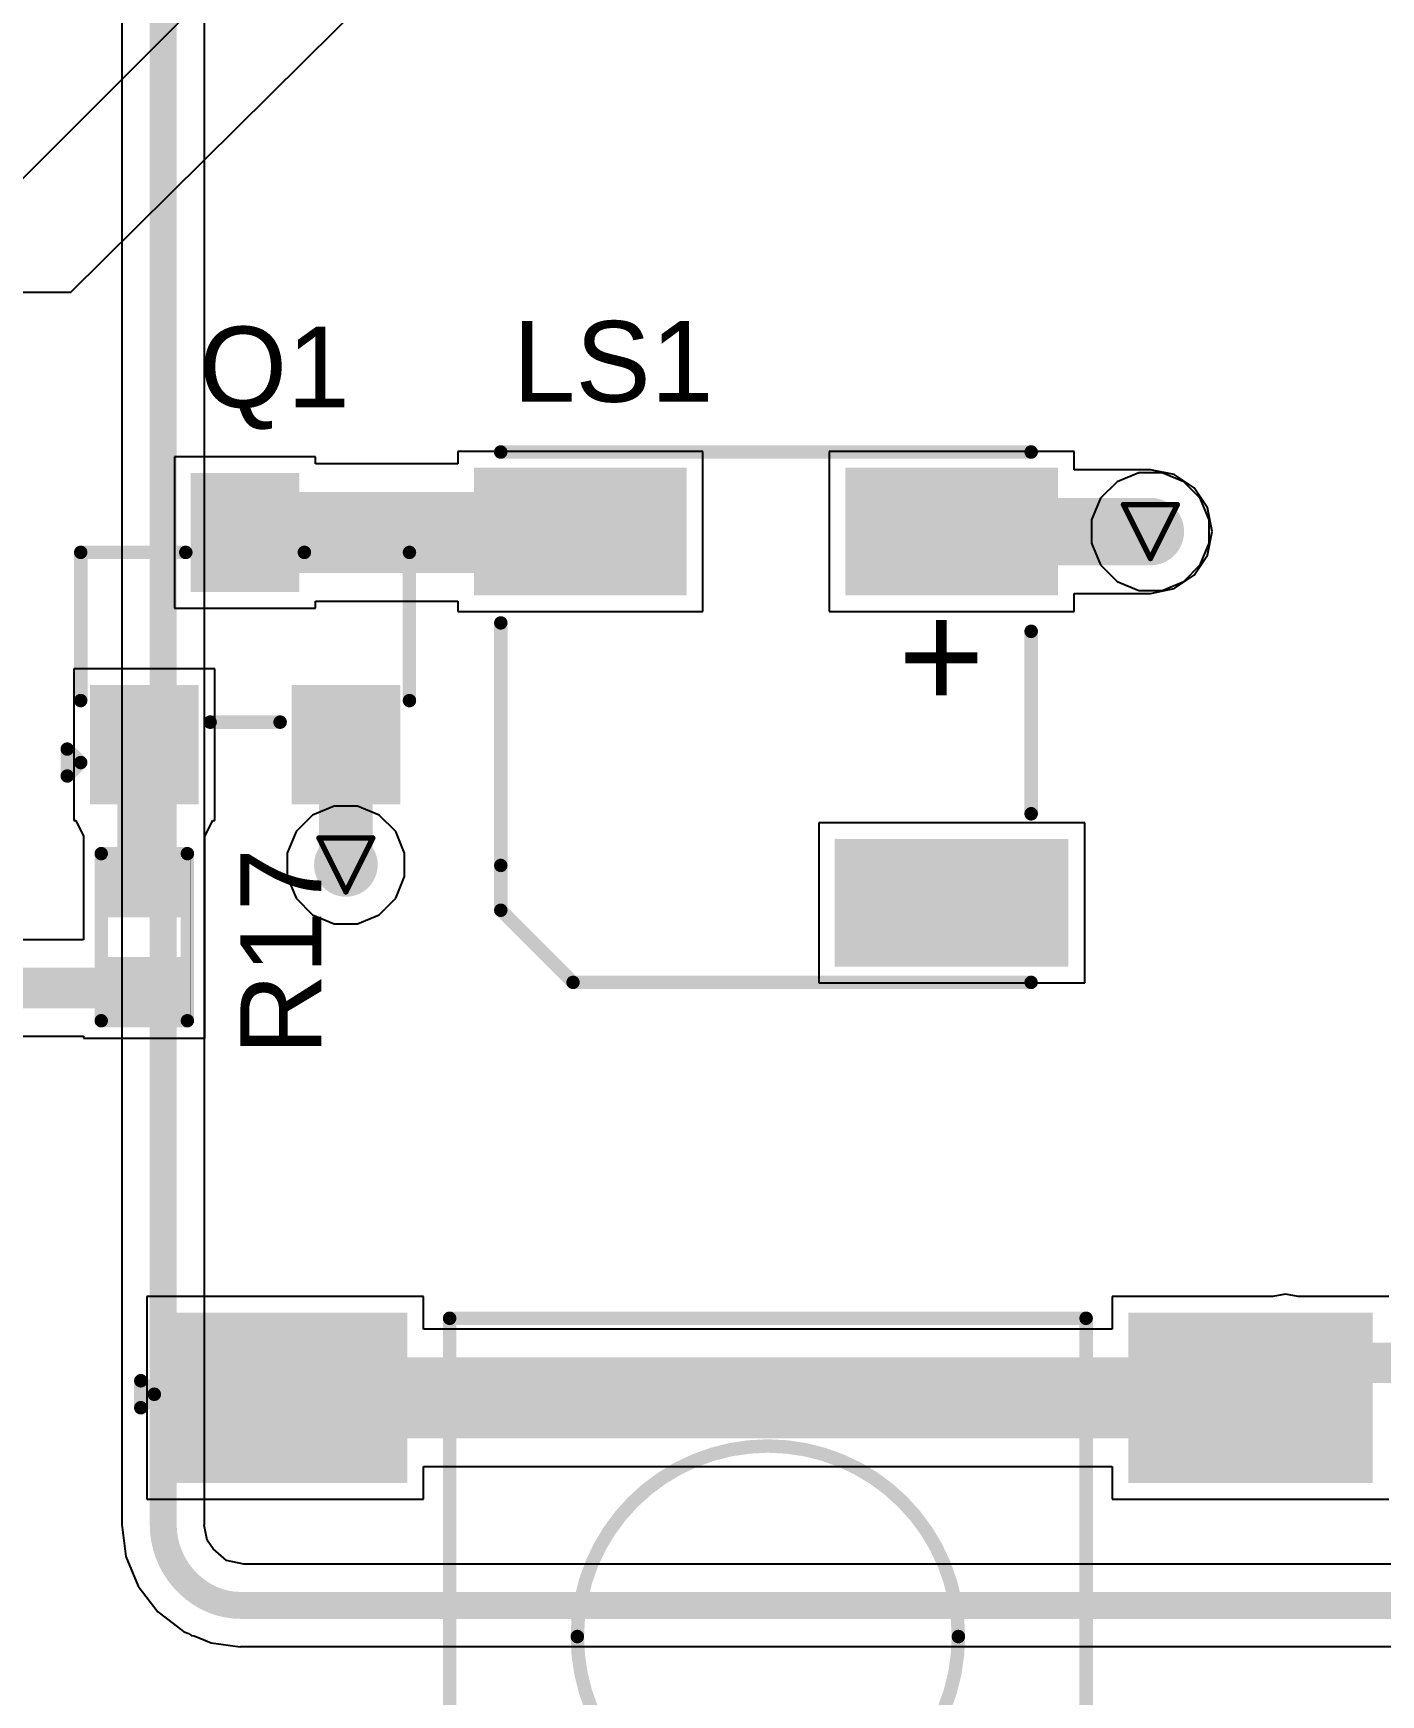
# Model space of a CAD drawing. Header units: inches. Extents: x 0 to 5359, y 0 to 5098.
# Drawn here: x 88.27 to 100.98, y 13.05 to 28.71 of the extents above; entities that cross this region are included whole.
import ezdxf

# ---------------------------------------------------------------- set-up
doc = ezdxf.new("R2010")
doc.units = ezdxf.units.IN
for name, color, linetype in [('Bottom Layer', 5, 'Continuous'), ('Drill Drawing', 1, 'Continuous'), ('Layer 1', 16, 'Continuous'), ('Layer 2', 76, 'Continuous'), ('Top Layer', 1, 'Continuous'), ('Top Overlay', 2, 'Continuous'), ('Top Paste', 8, 'Continuous'), ('Top Solder', 216, 'Continuous'), ('Via Holes', 16, 'Continuous')]:
    doc.layers.add(name, color=color, linetype=linetype)
doc.styles.add('Arial', font='', dxfattribs={"height": 0.2})
doc.styles.get('Arial').set_extended_font_data('Arial')

# ---------------------------------------------------------------- blocks, each defined once
blk = doc.blocks.new('FSM6JSMATR_12')
at = {"layer": 'Top Layer'}
for points in [[(-3.5, 1.55), (-5.6, 1.55), (-5.6, 2.95), (-3.5, 2.95)], [(5.6, 1.55), (3.5, 1.55), (3.5, 2.95), (5.6, 2.95)], [(-3.5, -2.95), (-5.6, -2.95), (-5.6, -1.55), (-3.5, -1.55)], [(5.6, -2.95), (3.5, -2.95), (3.5, -1.55), (5.6, -1.55)]]:
    blk.add_hatch(color=1, dxfattribs=at).paths.add_polyline_path(points)
at = {"layer": 'Top Paste'}
for points in [[(-3.5, 1.55), (-5.6, 1.55), (-5.6, 2.95), (-3.5, 2.95)], [(5.6, 1.55), (3.5, 1.55), (3.5, 2.95), (5.6, 2.95)], [(-3.5, -2.95), (-5.6, -2.95), (-5.6, -1.55), (-3.5, -1.55)], [(5.6, -2.95), (3.5, -2.95), (3.5, -1.55), (5.6, -1.55)]]:
    blk.add_hatch(color=8, dxfattribs=at).paths.add_polyline_path(points)
at = {"layer": 'Top Solder'}
for points in [[(-3.398, 1.448), (-5.702, 1.448), (-5.702, 3.052), (-3.398, 3.052)], [(5.702, 1.448), (3.398, 1.448), (3.398, 3.052), (5.702, 3.052)], [(-3.398, -3.052), (-5.702, -3.052), (-5.702, -1.448), (-3.398, -1.448)], [(5.702, -3.052), (3.398, -3.052), (3.398, -1.448), (5.702, -1.448)]]:
    blk.add_hatch(color=216, dxfattribs=at).paths.add_polyline_path(points)
at = {"layer": 'Top Overlay'}
for points in [[(-3, 3, 0.127, 0.127, 0), (3, 3, 0.127, 0.127, 0)], [(-3, -3, 0.127, 0.127, 0), (-3, 3, 0.127, 0.127, 0)], [(3, -3, 0.127, 0.127, 0), (3, 3, 0.127, 0.127, 0)], [(-5.911, 2.411, 0.127, 0.127, 0), (-5.784, 2.284, 0.127, 0.127, 0)], [(-5.911, 2.157, 0.127, 0.127, 0), (-5.911, 2.411, 0.127, 0.127, 0)], [(-5.911, 2.157, 0.127, 0.127, 0), (-5.784, 2.284, 0.127, 0.127, 0)], [(-3, -3, 0.127, 0.127, 0), (3, -3, 0.127, 0.127, 0)]]:
    blk.add_lwpolyline(points, format="xyseb", dxfattribs=at)
for points in [[(-3.032, 3, 0.0635, 0.0635, 1), (-2.968, 3, 0.0635, 0.0635, 1)], [(-3.032, 3, 0.0635, 0.0635, 1), (-2.968, 3, 0.0635, 0.0635, 1)], [(2.968, 3, 0.0635, 0.0635, 1), (3.032, 3, 0.0635, 0.0635, 1)], [(2.968, 3, 0.0635, 0.0635, 1), (3.032, 3, 0.0635, 0.0635, 1)], [(-5.943, 2.411, 0.0635, 0.0635, 1), (-5.879, 2.411, 0.0635, 0.0635, 1)], [(-5.943, 2.411, 0.0635, 0.0635, 1), (-5.879, 2.411, 0.0635, 0.0635, 1)], [(-5.943, 2.157, 0.0635, 0.0635, 1), (-5.879, 2.157, 0.0635, 0.0635, 1)], [(-5.943, 2.157, 0.0635, 0.0635, 1), (-5.879, 2.157, 0.0635, 0.0635, 1)], [(-5.816, 2.284, 0.0635, 0.0635, 1), (-5.752, 2.284, 0.0635, 0.0635, 1)], [(-5.816, 2.284, 0.0635, 0.0635, 1), (-5.752, 2.284, 0.0635, 0.0635, 1)], [(1.796, 0, 0.127, 0.127, 1), (-1.796, 0, 0.127, 0.127, 1)], [(-1.828, 0, 0.0635, 0.0635, 1), (-1.764, 0, 0.0635, 0.0635, 1)], [(1.764, 0, 0.0635, 0.0635, 1), (1.828, 0, 0.0635, 0.0635, 1)], [(-3.032, -3, 0.0635, 0.0635, 1), (-2.968, -3, 0.0635, 0.0635, 1)], [(-3.032, -3, 0.0635, 0.0635, 1), (-2.968, -3, 0.0635, 0.0635, 1)], [(2.968, -3, 0.0635, 0.0635, 1), (3.032, -3, 0.0635, 0.0635, 1)], [(2.968, -3, 0.0635, 0.0635, 1), (3.032, -3, 0.0635, 0.0635, 1)]]:
    blk.add_lwpolyline(points, format="xyseb", close=True, dxfattribs=at)
blk = doc.blocks.new('R___0402_158')
at = {"layer": 'Top Layer'}
for points in [[(-0.699, -0.318), (-0.699, 0.318), (-0.241, 0.318), (-0.241, -0.318)], [(0.241, -0.318), (0.241, 0.318), (0.699, 0.318), (0.699, -0.318)]]:
    blk.add_hatch(color=1, dxfattribs=at).paths.add_polyline_path(points)
at = {"layer": 'Top Paste'}
for points in [[(-0.699, -0.318), (-0.699, 0.318), (-0.241, 0.318), (-0.241, -0.318)], [(0.241, -0.318), (0.241, 0.318), (0.699, 0.318), (0.699, -0.318)]]:
    blk.add_hatch(color=8, dxfattribs=at).paths.add_polyline_path(points)
at = {"layer": 'Top Solder'}
for points in [[(-0.754, -0.373), (-0.754, 0.373), (-0.186, 0.373), (-0.186, -0.373)], [(0.186, -0.373), (0.186, 0.373), (0.754, 0.373), (0.754, -0.373)]]:
    blk.add_hatch(color=216, dxfattribs=at).paths.add_polyline_path(points)
at = {"layer": 'Top Overlay'}
for points in [[(-0.787, 0.406, 0.127, 0.127, 0), (0.787, 0.406, 0.127, 0.127, 0)], [(-0.787, 0.406, 0.127, 0.127, 0), (-0.787, -0.406, 0.127, 0.127, 0)], [(0.787, 0.406, 0.127, 0.127, 0), (0.787, -0.406, 0.127, 0.127, 0)], [(-0.787, -0.406, 0.127, 0.127, 0), (0.787, -0.406, 0.127, 0.127, 0)], [(-0.813, -0.432, 0.00323, 0.00323, 0), (0.813, -0.432, 0.00323, 0.00323, 0)]]:
    blk.add_lwpolyline(points, format="xyseb", dxfattribs=at)
for points in [[(-0.819, 0.406, 0.0635, 0.0635, 1), (-0.756, 0.406, 0.0635, 0.0635, 1)], [(-0.819, 0.406, 0.0635, 0.0635, 1), (-0.756, 0.406, 0.0635, 0.0635, 1)], [(0.756, 0.406, 0.0635, 0.0635, 1), (0.819, 0.406, 0.0635, 0.0635, 1)], [(0.756, 0.406, 0.0635, 0.0635, 1), (0.819, 0.406, 0.0635, 0.0635, 1)], [(-0.819, -0.406, 0.0635, 0.0635, 1), (-0.756, -0.406, 0.0635, 0.0635, 1)], [(-0.819, -0.406, 0.0635, 0.0635, 1), (-0.756, -0.406, 0.0635, 0.0635, 1)], [(-0.814, -0.432, 0.00161, 0.00161, 1), (-0.812, -0.432, 0.00161, 0.00161, 1)], [(0.756, -0.406, 0.0635, 0.0635, 1), (0.819, -0.406, 0.0635, 0.0635, 1)], [(0.756, -0.406, 0.0635, 0.0635, 1), (0.819, -0.406, 0.0635, 0.0635, 1)], [(0.812, -0.432, 0.00161, 0.00161, 1), (0.814, -0.432, 0.00161, 0.00161, 1)]]:
    blk.add_lwpolyline(points, format="xyseb", close=True, dxfattribs=at)
blk = doc.blocks.new('SOT_23_180')
at = {"layer": 'Top Layer'}
for points in [[(-0.41, 1.46), (0.41, 1.46), (0.41, 0.54), (-0.41, 0.54)], [(-1.36, -0.54), (-0.54, -0.54), (-0.54, -1.46), (-1.36, -1.46)], [(0.54, -0.54), (1.36, -0.54), (1.36, -1.46), (0.54, -1.46)]]:
    blk.add_hatch(color=1, dxfattribs=at).paths.add_polyline_path(points)
at = {"layer": 'Top Paste'}
for points in [[(-0.41, 1.46), (0.41, 1.46), (0.41, 0.54), (-0.41, 0.54)], [(-1.36, -0.54), (-0.54, -0.54), (-0.54, -1.46), (-1.36, -1.46)], [(0.54, -0.54), (1.36, -0.54), (1.36, -1.46), (0.54, -1.46)]]:
    blk.add_hatch(color=8, dxfattribs=at).paths.add_polyline_path(points)
at = {"layer": 'Top Solder'}
for points in [[(-0.512, 1.562), (0.512, 1.562), (0.512, 0.438), (-0.512, 0.438)], [(-1.462, -0.438), (-0.438, -0.438), (-0.438, -1.562), (-1.462, -1.562)], [(0.438, -0.438), (1.462, -0.438), (1.462, -1.562), (0.438, -1.562)]]:
    blk.add_hatch(color=216, dxfattribs=at).paths.add_polyline_path(points)
at = {"layer": 'Top Overlay'}
for points in [[(-1.549, -0.584, 0.127, 0.127, 0), (-1.549, 0.813, 0.127, 0.127, 0)], [(-1.549, 0.813, 0.127, 0.127, 0), (-0.559, 0.813, 0.127, 0.127, 0)], [(0.559, 0.813, 0.127, 0.127, 0), (1.549, 0.813, 0.127, 0.127, 0)], [(1.549, -0.584, 0.127, 0.127, 0), (1.549, 0.813, 0.127, 0.127, 0)], [(-0.33, -0.787, 0.127, 0.127, 0), (0.33, -0.787, 0.127, 0.127, 0)], [(-1.676, -1.041, 0.127, 0.127, 0), (-1.549, -1.168, 0.127, 0.127, 0)], [(-1.676, -1.295, 0.127, 0.127, 0), (-1.676, -1.041, 0.127, 0.127, 0)], [(-1.676, -1.295, 0.127, 0.127, 0), (-1.549, -1.168, 0.127, 0.127, 0)]]:
    blk.add_lwpolyline(points, format="xyseb", dxfattribs=at)
for points in [[(-1.581, 0.813, 0.0635, 0.0635, 1), (-1.518, 0.813, 0.0635, 0.0635, 1)], [(-1.581, 0.813, 0.0635, 0.0635, 1), (-1.518, 0.813, 0.0635, 0.0635, 1)], [(-0.591, 0.813, 0.0635, 0.0635, 1), (-0.527, 0.813, 0.0635, 0.0635, 1)], [(0.527, 0.813, 0.0635, 0.0635, 1), (0.591, 0.813, 0.0635, 0.0635, 1)], [(1.518, 0.813, 0.0635, 0.0635, 1), (1.581, 0.813, 0.0635, 0.0635, 1)], [(1.518, 0.813, 0.0635, 0.0635, 1), (1.581, 0.813, 0.0635, 0.0635, 1)], [(-1.581, -0.584, 0.0635, 0.0635, 1), (-1.518, -0.584, 0.0635, 0.0635, 1)], [(1.518, -0.584, 0.0635, 0.0635, 1), (1.581, -0.584, 0.0635, 0.0635, 1)], [(-0.362, -0.787, 0.0635, 0.0635, 1), (-0.298, -0.787, 0.0635, 0.0635, 1)], [(0.298, -0.787, 0.0635, 0.0635, 1), (0.362, -0.787, 0.0635, 0.0635, 1)], [(-1.708, -1.041, 0.0635, 0.0635, 1), (-1.645, -1.041, 0.0635, 0.0635, 1)], [(-1.708, -1.041, 0.0635, 0.0635, 1), (-1.645, -1.041, 0.0635, 0.0635, 1)], [(-1.708, -1.295, 0.0635, 0.0635, 1), (-1.645, -1.295, 0.0635, 0.0635, 1)], [(-1.708, -1.295, 0.0635, 0.0635, 1), (-1.645, -1.295, 0.0635, 0.0635, 1)], [(-1.581, -1.168, 0.0635, 0.0635, 1), (-1.518, -1.168, 0.0635, 0.0635, 1)], [(-1.581, -1.168, 0.0635, 0.0635, 1), (-1.518, -1.168, 0.0635, 0.0635, 1)]]:
    blk.add_lwpolyline(points, format="xyseb", close=True, dxfattribs=at)
blk = doc.blocks.new('FUET_5025_181')
at = {"layer": 'Top Layer'}
for points in [[(-2.75, 2.25), (-0.75, 2.25), (-0.75, 1.25), (-2.75, 1.25)], [(-2.65, -1.25), (-0.85, -1.25), (-0.85, -2.25), (-2.65, -2.25)], [(0.85, -1.25), (2.65, -1.25), (2.65, -2.25), (0.85, -2.25)]]:
    blk.add_hatch(color=1, dxfattribs=at).paths.add_polyline_path(points)
at = {"layer": 'Top Paste'}
for points in [[(-2.75, 2.25), (-0.75, 2.25), (-0.75, 1.25), (-2.75, 1.25)], [(-2.65, -1.25), (-0.85, -1.25), (-0.85, -2.25), (-2.65, -2.25)], [(0.85, -1.25), (2.65, -1.25), (2.65, -2.25), (0.85, -2.25)]]:
    blk.add_hatch(color=8, dxfattribs=at).paths.add_polyline_path(points)
at = {"layer": 'Top Solder'}
for points in [[(-2.852, 2.352), (-0.648, 2.352), (-0.648, 1.148), (-2.852, 1.148)], [(-2.752, -1.148), (-0.748, -1.148), (-0.748, -2.352), (-2.752, -2.352)], [(0.748, -1.148), (2.752, -1.148), (2.752, -2.352), (0.748, -2.352)]]:
    blk.add_hatch(color=216, dxfattribs=at).paths.add_polyline_path(points)
at = {"layer": 'Top Overlay'}
for points in [[(1.819, 2.499, 0.127, 0.127, 0), (-2.499, 2.499, 0.127, 0.127, 0)], [(2.499, 1.819, 0.127, 0.127, 0), (1.819, 2.499, 0.127, 0.127, 0)], [(2.499, 1.819, 0.127, 0.127, 0), (2.499, 1.397, 0.127, 0.127, 0)], [(2.499, 1.397, 0.127, 0.127, 0), (2.499, -0.889, 0.127, 0.127, 0)], [(-2.5, 0.91, 0.127, 0.127, 0), (-2.5, -0.81, 0.127, 0.127, 0)], [(2.5, -2.5, 0.127, 0.127, 0), (-2.5, -2.5, 0.127, 0.127, 0)]]:
    blk.add_lwpolyline(points, format="xyseb", dxfattribs=at)
for points in [[(-2.531, 2.499, 0.0635, 0.0635, 1), (-2.468, 2.499, 0.0635, 0.0635, 1)], [(1.787, 2.499, 0.0635, 0.0635, 1), (1.85, 2.499, 0.0635, 0.0635, 1)], [(1.787, 2.499, 0.0635, 0.0635, 1), (1.85, 2.499, 0.0635, 0.0635, 1)], [(2.468, 1.819, 0.0635, 0.0635, 1), (2.531, 1.819, 0.0635, 0.0635, 1)], [(2.468, 1.819, 0.0635, 0.0635, 1), (2.531, 1.819, 0.0635, 0.0635, 1)], [(2.468, 1.397, 0.0635, 0.0635, 1), (2.531, 1.397, 0.0635, 0.0635, 1)], [(2.468, 1.397, 0.0635, 0.0635, 1), (2.531, 1.397, 0.0635, 0.0635, 1)], [(-2.532, 0.91, 0.0635, 0.0635, 1), (-2.468, 0.91, 0.0635, 0.0635, 1)], [(-2.532, -0.81, 0.0635, 0.0635, 1), (-2.468, -0.81, 0.0635, 0.0635, 1)], [(2.468, -0.889, 0.0635, 0.0635, 1), (2.531, -0.889, 0.0635, 0.0635, 1)], [(-2.532, -2.5, 0.0635, 0.0635, 1), (-2.468, -2.5, 0.0635, 0.0635, 1)], [(2.468, -2.5, 0.0635, 0.0635, 1), (2.532, -2.5, 0.0635, 0.0635, 1)]]:
    blk.add_lwpolyline(points, format="xyseb", close=True, dxfattribs=at)
at = {"layer": 'Top Overlay', "style": 'Arial'}
blk.add_text('+', height=1, dxfattribs=at).set_placement((-2.06, -1.044))

msp = doc.modelspace()

# ---------------------------------------------------------------- hatches: boundary and pattern name
at = {"layer": 'Bottom Layer'}
h = msp.add_hatch(color=5, dxfattribs=at)
edge = h.paths.add_edge_path()
edge.add_arc((98.806, 24.015), 0.3, 0, 360)
h = msp.add_hatch(color=5, dxfattribs=at)
edge = h.paths.add_edge_path()
edge.add_arc((91.222, 20.873), 0.3, 0, 360)
at = {"layer": 'Layer 1'}
h = msp.add_hatch(color=16, dxfattribs=at)
edge = h.paths.add_edge_path()
edge.add_arc((98.806, 24.015), 0.3, 0, 360)
h = msp.add_hatch(color=16, dxfattribs=at)
edge = h.paths.add_edge_path()
edge.add_arc((91.222, 20.873), 0.3, 0, 360)
at = {"layer": 'Layer 2'}
h = msp.add_hatch(color=76, dxfattribs=at)
edge = h.paths.add_edge_path()
edge.add_arc((98.806, 24.015), 0.3, 0, 360)
h = msp.add_hatch(color=76, dxfattribs=at)
edge = h.paths.add_edge_path()
edge.add_arc((91.222, 20.873), 0.3, 0, 360)
at = {"layer": 'Top Layer'}
h = msp.add_hatch(color=1, dxfattribs=at)
edge = h.paths.add_edge_path()
edge.add_arc((98.806, 24.015), 0.3, 0, 360)
h = msp.add_hatch(color=1, dxfattribs=at)
edge = h.paths.add_edge_path()
edge.add_arc((91.222, 20.873), 0.3, 0, 360)
at = {"layer": 'Via Holes'}
h = msp.add_hatch(color=7, dxfattribs=at)
edge = h.paths.add_edge_path()
edge.add_arc((98.806, 24.015), 0.15, 0, 360)
h = msp.add_hatch(color=7, dxfattribs=at)
edge = h.paths.add_edge_path()
edge.add_arc((91.222, 20.873), 0.15, 0, 360)

# ---------------------------------------------------------------- linework, layer by layer
at = {"layer": 'Bottom Layer'}
for p, q in [((89.888, 16.77), (89.888, 65.569)), ((89.111, 45.888), (89.111, 16.77)), ((98.492, 24.485), (98.336, 24.329)), ((98.696, 24.569), (98.492, 24.485)), ((98.916, 24.569), (98.696, 24.569)), ((99.12, 24.485), (98.916, 24.569)), ((99.276, 24.329), (99.12, 24.485)), ((98.336, 24.329), (98.252, 24.125)), ((99.36, 24.125), (99.276, 24.329)), ((98.252, 24.125), (98.252, 23.905)), ((99.36, 23.905), (99.36, 24.125)), ((98.252, 23.905), (98.336, 23.701)), ((99.276, 23.701), (99.36, 23.905)), ((98.336, 23.701), (98.492, 23.545)), ((99.12, 23.545), (99.276, 23.701)), ((98.492, 23.545), (98.696, 23.461)), ((98.916, 23.461), (99.12, 23.545)), ((98.696, 23.461), (98.916, 23.461)), ((89.111, 16.77), (89.111, 14.656)), ((89.888, 14.656), (89.888, 16.77)), ((89.111, 14.656), (89.109, 14.656)), ((89.109, 14.656), (89.149, 14.354)), ((89.111, 14.656), (89.111, 14.656)), ((89.887, 14.65), (89.888, 14.656)), ((89.916, 14.508), (89.887, 14.65)), ((89.97, 14.426), (89.916, 14.508)), ((90.097, 14.318), (89.97, 14.426)), ((89.149, 14.354), (89.265, 14.074)), ((90.26, 14.282), (90.097, 14.318)), ((101.751, 14.282), (90.26, 14.282)), ((89.265, 14.074), (89.45, 13.833)), ((89.45, 13.833), (89.594, 13.722)), ((89.594, 13.722), (89.691, 13.648)), ((89.691, 13.648), (89.738, 13.628)), ((89.738, 13.628), (89.767, 13.611)), ((89.767, 13.611), (89.792, 13.606)), ((89.792, 13.606), (89.952, 13.54)), ((89.952, 13.54), (90.227, 13.504)), ((90.227, 13.504), (90.228, 13.505)), ((90.228, 13.505), (90.229, 13.505)), ((90.229, 13.505), (101.751, 13.505))]:
    msp.add_line(p, q, dxfattribs=at)
for points in [[(89.5, 65.964, 0.254, 0.254, 0), (89.5, 16.77, 0.254, 0.254, 0)], [(89.5, 14.656, 0.254, 0.254, 0), (89.5, 16.77, 0.254, 0.254, 0)], [(89.916, 13.97, 0.254, 0.254, -0.279676), (89.5, 14.656, 0.254, 0.254, 0)], [(90.227, 13.894, 0.254, 0.254, -0.120572), (89.916, 13.97, 0.254, 0.254, 0)], [(90.227, 13.894, 0.254, 0.254, 0), (90.229, 13.894, 0.254, 0.254, 0)], [(90.229, 13.894, 0.254, 0.254, 0), (102.146, 13.894, 0.254, 0.254, 0)]]:
    msp.add_lwpolyline(points, format="xyseb", dxfattribs=at)
for points in [[(89.436, 16.77, 0.127, 0.127, 1), (89.563, 16.77, 0.127, 0.127, 1)], [(89.436, 16.77, 0.127, 0.127, 1), (89.563, 16.77, 0.127, 0.127, 1)], [(89.436, 14.656, 0.127, 0.127, 1), (89.563, 14.656, 0.127, 0.127, 1)], [(89.436, 14.656, 0.127, 0.127, 1), (89.563, 14.656, 0.127, 0.127, 1)], [(89.852, 13.97, 0.127, 0.127, 1), (89.979, 13.97, 0.127, 0.127, 1)], [(89.852, 13.97, 0.127, 0.127, 1), (89.979, 13.97, 0.127, 0.127, 1)], [(90.164, 13.894, 0.127, 0.127, 1), (90.291, 13.894, 0.127, 0.127, 1)], [(90.164, 13.894, 0.127, 0.127, 1), (90.291, 13.894, 0.127, 0.127, 1)], [(90.165, 13.894, 0.127, 0.127, 1), (90.292, 13.894, 0.127, 0.127, 1)], [(90.165, 13.894, 0.127, 0.127, 1), (90.292, 13.894, 0.127, 0.127, 1)]]:
    msp.add_lwpolyline(points, format="xyseb", close=True, dxfattribs=at)
at = {"layer": 'Drill Drawing'}
for points in [[(98.552, 24.269, 0.0508, 0.0508, 0), (99.06, 24.269, 0.0508, 0.0508, 0)], [(98.552, 24.269, 0.0508, 0.0508, 0), (98.806, 23.761, 0.0508, 0.0508, 0)], [(98.806, 23.761, 0.0508, 0.0508, 0), (99.06, 24.269, 0.0508, 0.0508, 0)], [(90.968, 21.127, 0.0508, 0.0508, 0), (91.476, 21.127, 0.0508, 0.0508, 0)], [(90.968, 21.127, 0.0508, 0.0508, 0), (91.222, 20.619, 0.0508, 0.0508, 0)], [(91.222, 20.619, 0.0508, 0.0508, 0), (91.476, 21.127, 0.0508, 0.0508, 0)]]:
    msp.add_lwpolyline(points, format="xyseb", dxfattribs=at)
for points in [[(98.539, 24.269, 0.0254, 0.0254, 1), (98.565, 24.269, 0.0254, 0.0254, 1)], [(98.539, 24.269, 0.0254, 0.0254, 1), (98.565, 24.269, 0.0254, 0.0254, 1)], [(99.047, 24.269, 0.0254, 0.0254, 1), (99.073, 24.269, 0.0254, 0.0254, 1)], [(99.047, 24.269, 0.0254, 0.0254, 1), (99.073, 24.269, 0.0254, 0.0254, 1)], [(98.793, 23.761, 0.0254, 0.0254, 1), (98.819, 23.761, 0.0254, 0.0254, 1)], [(98.793, 23.761, 0.0254, 0.0254, 1), (98.819, 23.761, 0.0254, 0.0254, 1)], [(90.955, 21.127, 0.0254, 0.0254, 1), (90.981, 21.127, 0.0254, 0.0254, 1)], [(90.955, 21.127, 0.0254, 0.0254, 1), (90.981, 21.127, 0.0254, 0.0254, 1)], [(91.463, 21.127, 0.0254, 0.0254, 1), (91.489, 21.127, 0.0254, 0.0254, 1)], [(91.463, 21.127, 0.0254, 0.0254, 1), (91.489, 21.127, 0.0254, 0.0254, 1)], [(91.209, 20.619, 0.0254, 0.0254, 1), (91.235, 20.619, 0.0254, 0.0254, 1)], [(91.209, 20.619, 0.0254, 0.0254, 1), (91.235, 20.619, 0.0254, 0.0254, 1)]]:
    msp.add_lwpolyline(points, format="xyseb", close=True, dxfattribs=at)
at = {"layer": 'Layer 1'}
for p, q in [((98.492, 24.485), (98.336, 24.329)), ((98.696, 24.569), (98.492, 24.485)), ((98.916, 24.569), (98.696, 24.569)), ((99.12, 24.485), (98.916, 24.569)), ((99.276, 24.329), (99.12, 24.485)), ((98.336, 24.329), (98.252, 24.125)), ((99.36, 24.125), (99.276, 24.329)), ((98.252, 24.125), (98.252, 23.905)), ((99.36, 23.905), (99.36, 24.125)), ((98.252, 23.905), (98.336, 23.701)), ((99.276, 23.701), (99.36, 23.905)), ((98.336, 23.701), (98.492, 23.545)), ((99.12, 23.545), (99.276, 23.701)), ((98.492, 23.545), (98.696, 23.461)), ((98.916, 23.461), (99.12, 23.545)), ((98.696, 23.461), (98.916, 23.461))]:
    msp.add_line(p, q, dxfattribs=at)
at = {"layer": 'Layer 2'}
for p, q in [((90.691, 29.858), (88.017, 27.184)), ((88.628, 26.27), (91.77, 29.382)), ((28.81, 26.27), (88.628, 26.27)), ((90.908, 21.343), (90.752, 21.187)), ((91.112, 21.427), (90.908, 21.343)), ((91.332, 21.427), (91.112, 21.427)), ((91.536, 21.343), (91.332, 21.427)), ((91.692, 21.187), (91.536, 21.343)), ((90.752, 21.187), (90.668, 20.984)), ((91.776, 20.984), (91.692, 21.187)), ((90.668, 20.984), (90.668, 20.763)), ((91.776, 20.763), (91.776, 20.984)), ((90.668, 20.763), (90.752, 20.56)), ((91.692, 20.56), (91.776, 20.763)), ((90.752, 20.56), (90.908, 20.404)), ((91.536, 20.404), (91.692, 20.56)), ((90.908, 20.404), (91.112, 20.319)), ((91.332, 20.319), (91.536, 20.404)), ((91.112, 20.319), (91.332, 20.319))]:
    msp.add_line(p, q, dxfattribs=at)
at = {"layer": 'Top Layer'}
for p, q in [((94.586, 24.769), (92.278, 24.769)), ((92.278, 24.769), (92.278, 24.653)), ((94.586, 23.261), (94.586, 24.769)), ((98.087, 24.769), (95.779, 24.769)), ((95.779, 24.769), (95.779, 23.261)), ((98.087, 24.598), (98.087, 24.769)), ((90.936, 24.72), (89.608, 24.72)), ((89.608, 24.72), (89.608, 23.292)), ((90.936, 24.653), (90.936, 24.72)), ((92.278, 24.653), (90.936, 24.653)), ((98.806, 24.598), (98.087, 24.598)), ((99.029, 24.553), (98.806, 24.598)), ((99.218, 24.427), (99.029, 24.553)), ((99.344, 24.238), (99.218, 24.427)), ((99.389, 24.015), (99.344, 24.238)), ((99.344, 23.792), (99.389, 24.015)), ((99.218, 23.603), (99.344, 23.792)), ((99.029, 23.477), (99.218, 23.603)), ((90.936, 23.292), (90.936, 23.359)), ((90.936, 23.359), (92.278, 23.359)), ((92.278, 23.359), (92.278, 23.261)), ((98.087, 23.261), (98.087, 23.432)), ((98.087, 23.432), (98.806, 23.432)), ((98.806, 23.432), (99.029, 23.477)), ((89.608, 23.292), (90.936, 23.292)), ((92.278, 23.261), (94.586, 23.261)), ((95.779, 23.261), (98.087, 23.261)), ((89.986, 22.72), (88.658, 22.72)), ((88.658, 22.72), (88.658, 21.292)), ((89.986, 21.292), (89.986, 22.72)), ((88.658, 21.292), (88.676, 21.292)), ((88.676, 21.292), (88.75, 21.145)), ((88.75, 21.145), (88.75, 20.167)), ((89.893, 21.145), (89.967, 21.292)), ((89.893, 20.18), (89.893, 21.145)), ((89.967, 21.292), (89.986, 21.292)), ((98.187, 21.269), (95.679, 21.269)), ((95.679, 21.269), (95.679, 19.761)), ((98.187, 19.761), (98.187, 21.269)), ((88.75, 20.167), (86.59, 20.167)), ((89.893, 19.24), (89.893, 20.18)), ((95.679, 19.761), (98.187, 19.761)), ((86.608, 19.26), (88.75, 19.26)), ((88.75, 19.26), (88.75, 19.24)), ((88.75, 19.24), (89.893, 19.24)), ((91.954, 16.804), (89.346, 16.804)), ((89.346, 16.804), (89.346, 14.896)), ((91.954, 16.497), (91.954, 16.804)), ((99.961, 16.804), (98.446, 16.804)), ((98.446, 16.804), (98.446, 16.497)), ((100.08, 16.828), (99.961, 16.804)), ((100.199, 16.804), (100.08, 16.828)), ((101.054, 16.804), (100.199, 16.804)), ((98.446, 16.497), (91.954, 16.497)), ((91.954, 14.896), (91.954, 15.203)), ((91.954, 15.203), (98.446, 15.203)), ((98.446, 15.203), (98.446, 14.896)), ((89.346, 14.896), (91.954, 14.896)), ((98.446, 14.896), (101.054, 14.896))]:
    msp.add_line(p, q, dxfattribs=at)
for points in [[(90.364, 24.006, 0.762, 0.762, 0), (93.432, 24.006, 0.762, 0.762, 0)], [(96.933, 24.015, 0.635, 0.635, 0), (98.806, 24.015, 0.635, 0.635, 0)], [(93.432, 24.006, 0.254, 0.254, 0), (93.432, 24.015, 0.254, 0.254, 0)], [(89.322, 20.761, 0.508, 0.508, 0), (89.322, 22.006, 0.508, 0.508, 0)], [(91.222, 20.873, 0.508, 0.508, 0), (91.222, 22.006, 0.508, 0.508, 0)], [(86.278, 19.713, 0.381, 0.381, 0), (89.313, 19.713, 0.381, 0.381, 0)], [(89.313, 19.713, 0.381, 0.381, 0), (89.322, 19.722, 0.381, 0.381, 0)], [(99.75, 15.85, 0.762, 0.762, 0), (100.069, 16.169, 0.762, 0.762, 0)], [(100.069, 16.169, 0.762, 0.762, 0), (100.08, 16.169, 0.762, 0.762, 0)], [(100.08, 16.169, 0.762, 0.762, 0), (100.08, 16.18, 0.762, 0.762, 0)], [(100.08, 16.18, 0.381, 0.381, 0), (102.146, 16.18, 0.381, 0.381, 0)], [(90.65, 15.85, 0.762, 0.762, 0), (99.75, 15.85, 0.762, 0.762, 0)]]:
    msp.add_lwpolyline(points, format="xyseb", dxfattribs=at)
for points in [[(90.173, 24.006, 0.381, 0.381, 1), (90.554, 24.006, 0.381, 0.381, 1)], [(93.242, 24.006, 0.381, 0.381, 1), (93.623, 24.006, 0.381, 0.381, 1)], [(96.774, 24.015, 0.318, 0.318, 1), (97.091, 24.015, 0.318, 0.318, 1)], [(98.647, 24.015, 0.318, 0.318, 1), (98.965, 24.015, 0.318, 0.318, 1)], [(93.369, 24.015, 0.127, 0.127, 1), (93.496, 24.015, 0.127, 0.127, 1)], [(93.369, 24.006, 0.127, 0.127, 1), (93.496, 24.006, 0.127, 0.127, 1)], [(89.195, 22.006, 0.254, 0.254, 1), (89.449, 22.006, 0.254, 0.254, 1)], [(91.095, 22.006, 0.254, 0.254, 1), (91.349, 22.006, 0.254, 0.254, 1)], [(89.195, 20.761, 0.254, 0.254, 1), (89.449, 20.761, 0.254, 0.254, 1)], [(91.095, 20.873, 0.254, 0.254, 1), (91.349, 20.873, 0.254, 0.254, 1)], [(89.218, 19.713, 0.191, 0.191, 1), (89.408, 19.713, 0.191, 0.191, 1)], [(89.218, 19.713, 0.191, 0.191, 1), (89.408, 19.713, 0.191, 0.191, 1)], [(89.227, 19.722, 0.191, 0.191, 1), (89.417, 19.722, 0.191, 0.191, 1)], [(99.878, 16.169, 0.381, 0.381, 1), (100.259, 16.169, 0.381, 0.381, 1)], [(99.878, 16.169, 0.381, 0.381, 1), (100.259, 16.169, 0.381, 0.381, 1)], [(99.89, 16.18, 0.381, 0.381, 1), (100.271, 16.18, 0.381, 0.381, 1)], [(99.89, 16.169, 0.381, 0.381, 1), (100.271, 16.169, 0.381, 0.381, 1)], [(99.89, 16.169, 0.381, 0.381, 1), (100.271, 16.169, 0.381, 0.381, 1)], [(99.985, 16.18, 0.191, 0.191, 1), (100.175, 16.18, 0.191, 0.191, 1)], [(90.459, 15.85, 0.381, 0.381, 1), (90.84, 15.85, 0.381, 0.381, 1)], [(99.559, 15.85, 0.381, 0.381, 1), (99.94, 15.85, 0.381, 0.381, 1)], [(99.559, 15.85, 0.381, 0.381, 1), (99.94, 15.85, 0.381, 0.381, 1)]]:
    msp.add_lwpolyline(points, format="xyseb", close=True, dxfattribs=at)

# ---------------------------------------------------------------- block references
for name, p, rotation in [('FUET_5025_181', (95.182, 22.265), 180), ('R___0402_158', (89.322, 20.192), 90)]:
    msp.add_blockref(name, p, dxfattribs=dict(rotation=rotation))
for name, p in [('SOT_23_180', (90.272, 23.006)), ('FSM6JSMATR_12', (95.2, 13.6))]:
    msp.add_blockref(name, p)

# ---------------------------------------------------------------- texts
at = {"layer": 'Top Overlay', "style": 'Arial'}
for s, p in [('LS1', (92.794, 25.238)), ('Q1', (89.84, 25.185))]:
    msp.add_text(s, height=0.762, dxfattribs=at).set_placement(p)
msp.add_text('R17', height=0.762, rotation=90, dxfattribs=at).set_placement((90.99, 19.078))

doc.saveas('drawing.dxf')
